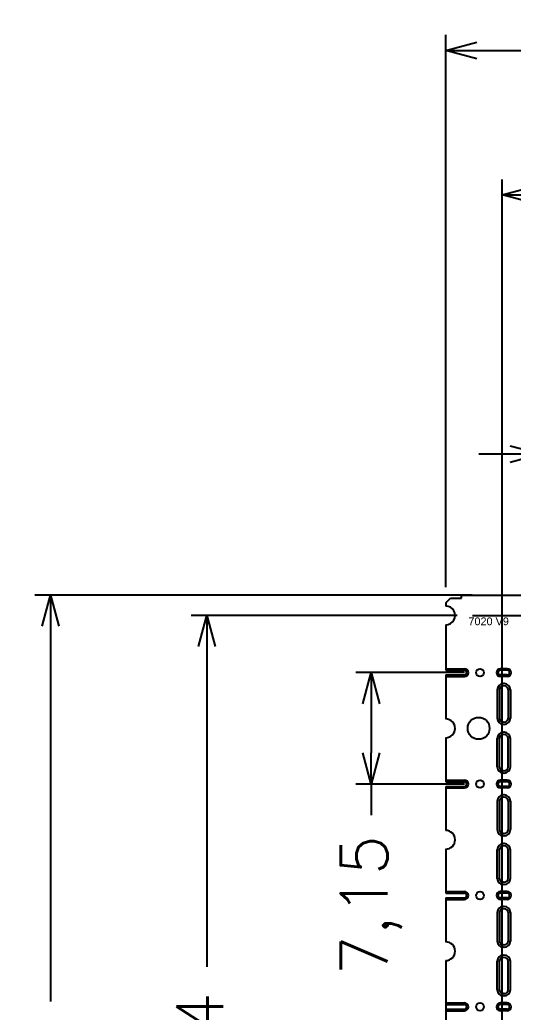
# Model space of a CAD drawing. Header units: millimetres. Extents: x -949 to -637, y 1078 to 1304.
# Drawn here: x -930.7 to -899, y 1240.4 to 1304.1 of the extents above; entities that cross this region are included whole.
import ezdxf

# ---------------------------------------------------------------- set-up
doc = ezdxf.new("R2010")
doc.units = ezdxf.units.MM
doc.header["$PDMODE"] = 3
doc.header["$PDSIZE"] = -1
doc.linetypes.add('CENTER', pattern=[10.16, 6.35, -1.27, 1.27, -1.27])
doc.linetypes.add('HIDDEN', pattern=[1.905, 1.27, -0.635])
doc.layers.get('DEFPOINTS').update_dxf_attribs({"color": 10})
for name, color, linetype in [('1', 3, 'Continuous'), ('CEN', 8, 'CENTER'), ('DIM', 7, 'Continuous'), ('HID', 1, 'HIDDEN')]:
    doc.layers.add(name, color=color, linetype=linetype)
doc.styles.add('SIMPLEX', font='simplex')
doc.styles.get("Standard").update_dxf_attribs({"font": 'txt.shx', "bigfont": 'chineset.shx'})
doc.styles.add('STYLE3', font='arial.ttf')
doc.dimstyles.new('ISO-25', dxfattribs={"dimtxt": 2.5, "dimasz": 2.5, "dimexe": 1.25, "dimexo": 0.625, "dimtad": 1, "dimtxsty": 'Standard', "dimcen": 2.5, "dimadec": 0, "dimazin": 0, "dimtfac": 1, "dimtmove": 0, "dimatfit": 3, "dimfxl": 1, "dimarcsym": 0})

# ---------------------------------------------------------------- blocks, each defined once
blk = doc.blocks.new('_OPEN30')
at = {"color": 0, "linetype": 'ByBlock'}
for p, q in [((-1, 0.268), (0, 0)), ((0, 0), (-1, -0.268)), ((0, 0), (-1, 0))]:
    blk.add_line(p, q, dxfattribs=at)
blk = doc.blocks.new('*D8')
at = {"layer": 'DEFPOINTS', "color": 0, "transparency": 16777216}
for p in [(-656.549, 1302.091), (-903.349, 1266.644), (-656.549, 1266.644)]:
    blk.add_point(p, dxfattribs=at)
at = {"layer": 'DIM', "color": 0, "lineweight": -2, "transparency": 16777216}
for p, q in [((-903.349, 1267.644), (-903.349, 1303.091)), ((-656.549, 1267.644), (-656.549, 1303.091)), ((-901.349, 1302.091), (-790.092, 1302.091)), ((-658.549, 1302.091), (-769.806, 1302.091))]:
    blk.add_line(p, q, dxfattribs=at)
at = {"layer": 'DIM', "color": 0, "lineweight": -2, "transparency": 16777216, "xscale": 2, "yscale": 2, "zscale": 2, "rotation": 180}
blk.add_blockref('_OPEN30', (-903.349, 1302.091), dxfattribs=at)
at = {"layer": 'DIM', "color": 0, "lineweight": -2, "transparency": 16777216, "xscale": 2, "yscale": 2, "zscale": 2}
blk.add_blockref('_OPEN30', (-656.549, 1302.091), dxfattribs=at)
at = {"layer": 'DIM', "color": 0, "transparency": 16777216, "insert": (-779.949, 1302.091), "char_height": 3, "attachment_point": 5, "style": 'SIMPLEX'}
blk.add_mtext('246,8±1', dxfattribs=at)
blk = doc.blocks.new('*D10')
at = {"layer": 'DEFPOINTS', "color": 0, "transparency": 16777216}
for p in [(-895.074, 1276.197), (-897.224, 1270.544), (-895.074, 1270.544)]:
    blk.add_point(p, dxfattribs=at)
at = {"layer": 'DIM', "color": 0, "lineweight": -2, "transparency": 16777216}
for p, q in [((-897.224, 1271.544), (-897.224, 1277.197)), ((-895.074, 1271.544), (-895.074, 1277.197)), ((-899.224, 1276.197), (-901.224, 1276.197)), ((-897.224, 1276.197), (-895.074, 1276.197)), ((-893.074, 1276.197), (-891.074, 1276.197))]:
    blk.add_line(p, q, dxfattribs=at)
at = {"layer": 'DIM', "color": 0, "lineweight": -2, "transparency": 16777216, "xscale": 2, "yscale": 2, "zscale": 2}
blk.add_blockref('_OPEN30', (-897.224, 1276.197), dxfattribs=at)
at = {"layer": 'DIM', "color": 0, "lineweight": -2, "transparency": 16777216, "xscale": 2, "yscale": 2, "zscale": 2, "rotation": 180}
blk.add_blockref('_OPEN30', (-895.074, 1276.197), dxfattribs=at)
at = {"layer": 'DIM', "color": 0, "transparency": 16777216, "insert": (-885.288, 1276.197), "char_height": 3, "attachment_point": 5, "style": 'SIMPLEX'}
blk.add_mtext('2,15', dxfattribs=at)
blk = doc.blocks.new('*D11')
at = {"layer": 'DEFPOINTS', "color": 0, "transparency": 16777216}
for p in [(-899.724, 1292.825), (-841.649, 1270.144), (-899.724, 1208.444)]:
    blk.add_point(p, dxfattribs=at)
at = {"layer": 'DIM', "color": 0, "lineweight": -2, "transparency": 16777216}
for p, q in [((-899.724, 1209.444), (-899.724, 1293.825)), ((-841.649, 1271.144), (-841.649, 1293.825)), ((-897.724, 1292.825), (-879.615, 1292.825)), ((-843.649, 1292.825), (-861.758, 1292.825))]:
    blk.add_line(p, q, dxfattribs=at)
at = {"layer": 'DIM', "color": 0, "lineweight": -2, "transparency": 16777216, "xscale": 2, "yscale": 2, "zscale": 2, "rotation": 180}
blk.add_blockref('_OPEN30', (-899.724, 1292.825), dxfattribs=at)
at = {"layer": 'DIM', "color": 0, "lineweight": -2, "transparency": 16777216, "xscale": 2, "yscale": 2, "zscale": 2}
blk.add_blockref('_OPEN30', (-841.649, 1292.825), dxfattribs=at)
at = {"layer": 'DIM', "color": 0, "transparency": 16777216, "insert": (-870.686, 1292.825), "char_height": 3, "attachment_point": 5, "style": 'SIMPLEX'}
blk.add_mtext('58,075', dxfattribs=at)
blk = doc.blocks.new('*D18')
at = {"layer": 'DEFPOINTS', "color": 0, "transparency": 16777216}
for p in [(-918.678, 1265.844), (-901.624, 1265.844), (-904.774, 1208.444)]:
    blk.add_point(p, dxfattribs=at)
at = {"layer": 'DIM', "color": 0, "lineweight": -2, "transparency": 16777216}
for p, q in [((-902.624, 1265.844), (-919.678, 1265.844)), ((-918.678, 1263.844), (-918.678, 1243.287)), ((-918.678, 1210.444), (-918.678, 1231.001)), ((-905.774, 1208.444), (-919.678, 1208.444))]:
    blk.add_line(p, q, dxfattribs=at)
at = {"layer": 'DIM', "color": 0, "lineweight": -2, "transparency": 16777216, "xscale": 2, "yscale": 2, "zscale": 2}
for p, rotation in [((-918.678, 1265.844), 90), ((-918.678, 1208.444), 270)]:
    blk.add_blockref('_OPEN30', p, dxfattribs=dict(at, rotation=rotation))
at = {"layer": 'DIM', "color": 0, "transparency": 16777216, "insert": (-918.678, 1237.144), "char_height": 3, "attachment_point": 5, "rotation": 90, "style": 'SIMPLEX'}
blk.add_mtext('57,4', dxfattribs=at)
blk = doc.blocks.new('*D19')
at = {"layer": 'DEFPOINTS', "color": 0, "transparency": 16777216}
for p in [(-900.649, 1267.144), (-928.714, 1207.144), (-900.649, 1207.144)]:
    blk.add_point(p, dxfattribs=at)
at = {"layer": 'DIM', "color": 0, "lineweight": -2, "transparency": 16777216}
for p, q in [((-901.649, 1267.144), (-929.714, 1267.144)), ((-928.714, 1265.144), (-928.714, 1241.073)), ((-928.714, 1209.144), (-928.714, 1233.215)), ((-901.649, 1207.144), (-929.714, 1207.144))]:
    blk.add_line(p, q, dxfattribs=at)
at = {"layer": 'DIM', "color": 0, "lineweight": -2, "transparency": 16777216, "xscale": 2, "yscale": 2, "zscale": 2}
for p, rotation in [((-928.714, 1267.144), 90), ((-928.714, 1207.144), 270)]:
    blk.add_blockref('_OPEN30', p, dxfattribs=dict(at, rotation=rotation))
at = {"layer": 'DIM', "color": 0, "transparency": 16777216, "insert": (-928.714, 1237.144), "char_height": 3, "attachment_point": 5, "rotation": 90, "style": 'SIMPLEX'}
blk.add_mtext('60', dxfattribs=at)
blk = doc.blocks.new('*D20')
at = {"layer": 'DEFPOINTS', "color": 0, "transparency": 16777216}
for p in [(-901.149, 1262.169), (-908.13, 1255.019), (-901.149, 1255.019)]:
    blk.add_point(p, dxfattribs=at)
at = {"layer": 'DIM', "color": 0, "lineweight": -2, "transparency": 16777216}
for p, q in [((-902.149, 1262.169), (-909.13, 1262.169)), ((-908.13, 1260.169), (-908.13, 1257.019)), ((-902.149, 1255.019), (-909.13, 1255.019)), ((-908.13, 1255.019), (-908.13, 1253.019))]:
    blk.add_line(p, q, dxfattribs=at)
at = {"layer": 'DIM', "color": 0, "lineweight": -2, "transparency": 16777216, "xscale": 2, "yscale": 2, "zscale": 2}
for p, rotation in [((-908.13, 1262.169), 90), ((-908.13, 1255.019), 270)]:
    blk.add_blockref('_OPEN30', p, dxfattribs=dict(at, rotation=rotation))
at = {"layer": 'DIM', "color": 0, "transparency": 16777216, "insert": (-908.13, 1247.233), "char_height": 3, "attachment_point": 5, "rotation": 90, "style": 'SIMPLEX'}
blk.add_mtext('7,15', dxfattribs=at)

msp = doc.modelspace()

# ---------------------------------------------------------------- linework, layer by layer
at = {"layer": '1', "linetype": 'ByBlock'}
for p, q in [((-903.3486804, 1266.64394821), (-903.0486804, 1266.94394821)), ((-903.3486804, 1266.64394821), (-903.3486804, 1266.44394821)), ((-903.3486804, 1265.24394821), (-903.3486804, 1262.31894821)), ((-903.3486804, 1262.01894821), (-903.3486804, 1259.19394821)), ((-903.3486804, 1257.99394821), (-903.3486804, 1255.16894821)), ((-903.3486804, 1254.86894821), (-903.3486804, 1252.04394821)), ((-903.3486804, 1250.84394821), (-903.3486804, 1248.01894821)), ((-903.3486804, 1247.71894821), (-903.3486804, 1244.89394821)), ((-903.3486804, 1243.69394821), (-903.3486804, 1237.74394821))]:
    msp.add_line(p, q, dxfattribs=at)
at = {"layer": '1'}
for p, q in [((-903.0486804, 1266.94394821), (-902.3486804, 1266.94394821)), ((-902.3486804, 1267.14394821), (-872.4986804, 1267.14394821)), ((-902.3486804, 1266.94394821), (-902.3486804, 1267.14394821)), ((-903.3486804, 1262.31894821), (-902.1486804, 1262.31894821)), ((-902.8486804, 1262.31894821), (-902.1486804, 1262.31894821)), ((-899.3986804, 1262.31894821), (-899.8486804, 1262.31894821)), ((-899.3986804, 1262.31894821), (-899.8486804, 1262.31894821)), ((-903.3486804, 1262.01894821), (-902.1486804, 1262.01894821)), ((-902.8486804, 1262.01894821), (-902.1486804, 1262.01894821)), ((-899.3986804, 1262.01894821), (-899.8486804, 1262.01894821)), ((-899.3986804, 1262.01894821), (-899.8486804, 1262.01894821)), ((-899.8986804, 1261.06894821), (-899.8986804, 1259.24394821)), ((-899.5986804, 1261.31894821), (-899.6486804, 1261.31894821)), ((-899.3486804, 1261.06894821), (-899.3486804, 1259.24394821)), ((-899.5986804, 1258.99394821), (-899.6486804, 1258.99394821)), ((-899.8986804, 1256.11894821), (-899.8986804, 1257.94394821)), ((-899.5986804, 1258.19394821), (-899.6486804, 1258.19394821)), ((-899.3486804, 1256.11894821), (-899.3486804, 1257.94394821)), ((-899.5986804, 1255.86894821), (-899.6486804, 1255.86894821)), ((-903.3486804, 1255.16894821), (-902.1486804, 1255.16894821)), ((-902.8486804, 1255.16894821), (-902.1486804, 1255.16894821)), ((-899.3986804, 1255.16894821), (-899.8486804, 1255.16894821)), ((-899.3986804, 1255.16894821), (-899.8486804, 1255.16894821)), ((-903.3486804, 1254.86894821), (-902.1486804, 1254.86894821)), ((-902.8486804, 1254.86894821), (-902.1486804, 1254.86894821)), ((-899.3986804, 1254.86894821), (-899.8486804, 1254.86894821)), ((-899.3986804, 1254.86894821), (-899.8486804, 1254.86894821)), ((-899.8986804, 1253.91894821), (-899.8986804, 1252.09394821)), ((-899.5986804, 1254.16894821), (-899.6486804, 1254.16894821)), ((-899.3486804, 1253.91894821), (-899.3486804, 1252.09394821)), ((-899.5986804, 1251.84394821), (-899.6486804, 1251.84394821)), ((-899.8986804, 1248.96894821), (-899.8986804, 1250.79394821)), ((-899.5986804, 1251.04394821), (-899.6486804, 1251.04394821)), ((-899.3486804, 1248.96894821), (-899.3486804, 1250.79394821)), ((-899.5986804, 1248.71894821), (-899.6486804, 1248.71894821)), ((-903.3486804, 1248.01894821), (-902.1486804, 1248.01894821)), ((-903.3486804, 1247.71894821), (-902.1486804, 1247.71894821)), ((-902.8486804, 1248.01894821), (-902.1486804, 1248.01894821)), ((-902.8486804, 1247.71894821), (-902.1486804, 1247.71894821)), ((-899.3986804, 1248.01894821), (-899.8486804, 1248.01894821)), ((-899.3986804, 1248.01894821), (-899.8486804, 1248.01894821)), ((-899.3986804, 1247.71894821), (-899.8486804, 1247.71894821)), ((-899.3986804, 1247.71894821), (-899.8486804, 1247.71894821)), ((-899.5986804, 1247.01894821), (-899.6486804, 1247.01894821)), ((-899.8986804, 1246.76894821), (-899.8986804, 1244.94394821)), ((-899.3486804, 1246.76894821), (-899.3486804, 1244.94394821)), ((-899.5986804, 1244.69394821), (-899.6486804, 1244.69394821)), ((-899.8986804, 1241.81894821), (-899.8986804, 1243.64394821)), ((-899.5986804, 1243.89394821), (-899.6486804, 1243.89394821)), ((-899.3486804, 1241.81894821), (-899.3486804, 1243.64394821)), ((-899.5986804, 1241.56894821), (-899.6486804, 1241.56894821)), ((-903.3486804, 1240.86894821), (-902.1486804, 1240.86894821)), ((-903.3486804, 1240.56894821), (-902.1486804, 1240.56894821)), ((-902.8486804, 1240.86894821), (-902.1486804, 1240.86894821)), ((-902.8486804, 1240.56894821), (-902.1486804, 1240.56894821)), ((-899.3986804, 1240.86894821), (-899.8486804, 1240.86894821)), ((-899.3986804, 1240.86894821), (-899.8486804, 1240.86894821)), ((-899.3986804, 1240.56894821), (-899.8486804, 1240.56894821)), ((-899.3986804, 1240.56894821), (-899.8486804, 1240.56894821))]:
    msp.add_line(p, q, dxfattribs=at)
for centre, radius in [((-901.1486804, 1262.16894821), 0.25), ((-901.2386804, 1258.59394821), 0.7), ((-901.1486804, 1255.01894821), 0.25), ((-901.1486804, 1255.01894821), 0.25), ((-901.1486804, 1247.86894821), 0.25), ((-901.1486804, 1247.86894821), 0.25), ((-901.1486804, 1240.71894821), 0.25), ((-901.1486804, 1240.71894821), 0.25)]:
    msp.add_circle(centre, radius, dxfattribs=at)
for centre, radius, start, end in [((-903.3486804, 1265.84394821), 0.6, 269.9999999999, 90.0000000001), ((-902.1486804, 1262.16894821), 0.15, 270, 90), ((-902.1486804, 1262.16894821), 0.15, 270, 90), ((-899.8486804, 1262.16894821), 0.15, 90, 270), ((-899.8486804, 1262.16894821), 0.15, 90, 270), ((-899.3986804, 1262.16894821), 0.15, 270, 90), ((-899.3986804, 1262.16894821), 0.15, 270, 90), ((-899.6486804, 1261.06894821), 0.25, 90, 180), ((-899.5986804, 1261.06894821), 0.25, 360, 90), ((-903.3486804, 1258.59394821), 0.6, 270, 90), ((-899.6486804, 1259.24394821), 0.25, 180, 270), ((-899.5986804, 1259.24394821), 0.25, 270, 360), ((-899.6486804, 1257.94394821), 0.25, 90, 180), ((-899.5986804, 1257.94394821), 0.25, 0, 90), ((-899.6486804, 1256.11894821), 0.25, 180, 270), ((-899.5986804, 1256.11894821), 0.25, 270, 0), ((-902.1486804, 1255.01894821), 0.15, 270, 90), ((-902.1486804, 1255.01894821), 0.15, 270, 90), ((-899.8486804, 1255.01894821), 0.15, 90, 270), ((-899.8486804, 1255.01894821), 0.15, 90, 270), ((-899.3986804, 1255.01894821), 0.15, 270, 90), ((-899.3986804, 1255.01894821), 0.15, 270, 90), ((-899.6486804, 1253.91894821), 0.25, 90, 180), ((-899.5986804, 1253.91894821), 0.25, 360, 90), ((-903.3486804, 1251.44394821), 0.6, 270, 90), ((-899.6486804, 1252.09394821), 0.25, 180, 270), ((-899.5986804, 1252.09394821), 0.25, 270, 360), ((-899.6486804, 1250.79394821), 0.25, 90, 180), ((-899.5986804, 1250.79394821), 0.25, 0, 90), ((-899.6486804, 1248.96894821), 0.25, 180, 270), ((-899.5986804, 1248.96894821), 0.25, 270, 0), ((-902.1486804, 1247.86894821), 0.15, 270, 90), ((-902.1486804, 1247.86894821), 0.15, 270, 90), ((-899.8486804, 1247.86894821), 0.15, 90, 270), ((-899.8486804, 1247.86894821), 0.15, 90, 270), ((-899.3986804, 1247.86894821), 0.15, 270, 90), ((-899.3986804, 1247.86894821), 0.15, 270, 90), ((-899.6486804, 1246.76894821), 0.25, 90, 180), ((-899.5986804, 1246.76894821), 0.25, 360, 90), ((-899.6486804, 1244.94394821), 0.25, 180, 270), ((-899.5986804, 1244.94394821), 0.25, 270, 360), ((-903.3486804, 1244.29394821), 0.6, 270, 90), ((-899.6486804, 1243.64394821), 0.25, 90, 180), ((-899.5986804, 1243.64394821), 0.25, 0, 90), ((-899.6486804, 1241.81894821), 0.25, 180, 270), ((-899.5986804, 1241.81894821), 0.25, 270, 0), ((-902.1486804, 1240.71894821), 0.15, 270, 90), ((-902.1486804, 1240.71894821), 0.15, 270, 90), ((-899.8486804, 1240.71894821), 0.15, 90, 270), ((-899.8486804, 1240.71894821), 0.15, 90, 270), ((-899.3986804, 1240.71894821), 0.15, 270, 90), ((-899.3986804, 1240.71894821), 0.15, 270, 90)]:
    msp.add_arc(centre, radius, start, end, dxfattribs=at)
at = {"layer": 'CEN', "linetype": 'ByBlock'}
msp.add_line((-901.6236804, 1265.84394821), (-659.2736804, 1265.84394821), dxfattribs=at)
at = {"layer": 'HID', "linetype": 'ByBlock'}
for p, q in [((-903.3486804, 1262.41894821), (-902.1486804, 1262.41894821)), ((-899.3986804, 1262.41894821), (-899.8486804, 1262.41894821)), ((-903.3486804, 1261.91894821), (-902.1486804, 1261.91894821)), ((-899.3986804, 1261.91894821), (-899.8486804, 1261.91894821)), ((-899.5986804, 1261.46894821), (-899.6486804, 1261.46894821)), ((-900.0486804, 1261.06894821), (-900.0486804, 1259.24394821)), ((-899.1986804, 1261.06894821), (-899.1986804, 1259.24394821)), ((-899.5986804, 1258.84394821), (-899.6486804, 1258.84394821)), ((-899.5986804, 1258.34394821), (-899.6486804, 1258.34394821)), ((-900.0486804, 1256.11894821), (-900.0486804, 1257.94394821)), ((-899.1986804, 1256.11894821), (-899.1986804, 1257.94394821)), ((-903.3486804, 1255.26894821), (-902.1486804, 1255.26894821)), ((-899.3986804, 1255.26894821), (-899.8486804, 1255.26894821)), ((-899.5986804, 1255.71894821), (-899.6486804, 1255.71894821)), ((-903.3486804, 1254.76894821), (-902.1486804, 1254.76894821)), ((-899.3986804, 1254.76894821), (-899.8486804, 1254.76894821)), ((-900.0486804, 1253.91894821), (-900.0486804, 1252.09394821)), ((-899.5986804, 1254.31894821), (-899.6486804, 1254.31894821)), ((-899.1986804, 1253.91894821), (-899.1986804, 1252.09394821)), ((-899.5986804, 1251.69394821), (-899.6486804, 1251.69394821)), ((-900.0486804, 1248.96894821), (-900.0486804, 1250.79394821)), ((-899.5986804, 1251.19394821), (-899.6486804, 1251.19394821)), ((-899.1986804, 1248.96894821), (-899.1986804, 1250.79394821)), ((-903.3486804, 1248.11894821), (-902.1486804, 1248.11894821)), ((-899.3986804, 1248.11894821), (-899.8486804, 1248.11894821)), ((-899.5986804, 1248.56894821), (-899.6486804, 1248.56894821)), ((-903.3486804, 1247.61894821), (-902.1486804, 1247.61894821)), ((-899.3986804, 1247.61894821), (-899.8486804, 1247.61894821)), ((-899.5986804, 1247.16894821), (-899.6486804, 1247.16894821)), ((-900.0486804, 1246.76894821), (-900.0486804, 1244.94394821)), ((-899.1986804, 1246.76894821), (-899.1986804, 1244.94394821)), ((-899.5986804, 1244.54394821), (-899.6486804, 1244.54394821)), ((-900.0486804, 1241.81894821), (-900.0486804, 1243.64394821)), ((-899.5986804, 1244.04394821), (-899.6486804, 1244.04394821)), ((-899.1986804, 1241.81894821), (-899.1986804, 1243.64394821)), ((-899.5986804, 1241.41894821), (-899.6486804, 1241.41894821)), ((-903.3486804, 1240.96894821), (-902.1486804, 1240.96894821)), ((-903.3486804, 1240.46894821), (-902.1486804, 1240.46894821)), ((-899.3986804, 1240.96894821), (-899.8486804, 1240.96894821)), ((-899.3986804, 1240.46894821), (-899.8486804, 1240.46894821))]:
    msp.add_line(p, q, dxfattribs=at)
for centre, radius, start, end in [((-902.1486804, 1262.16894821), 0.25, 270, 90), ((-899.8486804, 1262.16894821), 0.25, 90, 270), ((-899.3986804, 1262.16894821), 0.25, 270, 90), ((-899.6486804, 1261.06894821), 0.4, 90, 180), ((-899.5986804, 1261.06894821), 0.4, 360, 90), ((-899.6486804, 1259.24394821), 0.4, 180, 270), ((-899.5986804, 1259.24394821), 0.4, 270, 360), ((-899.6486804, 1257.94394821), 0.4, 90, 180), ((-899.5986804, 1257.94394821), 0.4, 0, 90), ((-899.6486804, 1256.11894821), 0.4, 180, 270), ((-899.5986804, 1256.11894821), 0.4, 270, 0), ((-902.1486804, 1255.01894821), 0.25, 270, 90), ((-899.8486804, 1255.01894821), 0.25, 90, 270), ((-899.3986804, 1255.01894821), 0.25, 270, 90), ((-899.6486804, 1253.91894821), 0.4, 90, 180), ((-899.5986804, 1253.91894821), 0.4, 360, 90), ((-899.6486804, 1252.09394821), 0.4, 180, 270), ((-899.5986804, 1252.09394821), 0.4, 270, 360), ((-899.6486804, 1250.79394821), 0.4, 90, 180), ((-899.5986804, 1250.79394821), 0.4, 0, 90), ((-899.6486804, 1248.96894821), 0.4, 180, 270), ((-899.5986804, 1248.96894821), 0.4, 270, 0), ((-902.1486804, 1247.86894821), 0.25, 270, 90), ((-899.8486804, 1247.86894821), 0.25, 90, 270), ((-899.3986804, 1247.86894821), 0.25, 270, 90), ((-899.6486804, 1246.76894821), 0.4, 90, 180), ((-899.5986804, 1246.76894821), 0.4, 360, 90), ((-899.6486804, 1244.94394821), 0.4, 180, 270), ((-899.5986804, 1244.94394821), 0.4, 270, 360), ((-899.6486804, 1243.64394821), 0.4, 90, 180), ((-899.5986804, 1243.64394821), 0.4, 0, 90), ((-899.6486804, 1241.81894821), 0.4, 180, 270), ((-899.5986804, 1241.81894821), 0.4, 270, 0), ((-902.1486804, 1240.71894821), 0.25, 270, 90), ((-899.8486804, 1240.71894821), 0.25, 90, 270), ((-899.3986804, 1240.71894821), 0.25, 270, 90)]:
    msp.add_arc(centre, radius, start, end, dxfattribs=at)

# ---------------------------------------------------------------- texts
at = {"layer": '1', "style": 'STYLE3'}
msp.add_text('7020 V9', height=0.5, dxfattribs=at).set_placement((-901.89707492, 1265.21164364))

# ---------------------------------------------------------------- dimensions: what is measured, and where the dimension line sits
at = {"layer": 'DIM'}
for base, p1, p2, override, picture, middle in [((-656.5486803994, 1302.0911544611), (-903.3486803994, 1266.6439482137), (-656.5486803994, 1266.6439482137), {"dimtxt": 3, "dimasz": 2, "dimexe": 1, "dimexo": 1, "dimgap": 1.5, "dimtad": 0, "dimdec": 8, "dimtxsty": 'SIMPLEX', "dimblk1": 'OPEN30', "dimblk2": 'OPEN30', "dimsah": 1, "dimtol": 1, "dimlim": 0, "dimtp": 1, "dimtm": 1, "dimtfac": 1, "dimtdec": 8}, '*D8', (-779.9486803994, 1302.0911544611)), ((-899.7236803994, 1292.8245192535), (-841.6486803994, 1270.1439482137), (-899.7236803994, 1208.4439482137), {"dimtxt": 3, "dimasz": 2, "dimexe": 1, "dimexo": 1, "dimgap": 1.5, "dimtad": 0, "dimdec": 8, "dimtxsty": 'SIMPLEX', "dimblk1": 'OPEN30', "dimblk2": 'OPEN30', "dimsah": 1, "dimtp": 0.05, "dimtm": 0.05, "dimtfac": 0.5, "dimtdec": 8}, '*D11', (-870.6861803994, 1292.8245192535)), ((-895.0736804, 1276.19675522), (-897.2236804, 1270.54394821), (-895.0736804, 1270.54394821), {"dimtxt": 3, "dimasz": 2, "dimexe": 1, "dimexo": 1, "dimgap": 1.5, "dimtad": 0, "dimdec": 8, "dimtxsty": 'SIMPLEX', "dimblk1": 'OPEN30', "dimblk2": 'OPEN30', "dimsah": 1, "dimtp": 0.05, "dimtm": 0.05, "dimtfac": 0.5, "dimtdec": 8}, '*D10', (-885.28796611, 1276.19675522))]:
    dim = msp.add_linear_dim(base=base, p1=p1, p2=p2, dimstyle='ISO-25', override=override, dxfattribs=at)
    dim.commit()
    dim.dimension.update_dxf_attribs({"geometry": picture, "text_midpoint": middle})
for base, p1, p2, picture, middle in [((-928.7144148005, 1207.1439482137), (-900.6486803994, 1267.1439482137), (-900.6486803994, 1207.1439482137), '*D19', (-928.7144148005, 1237.1439482137)), ((-918.6777215314, 1265.8439482137), (-904.7736803994, 1208.4439482137), (-901.6236803994, 1265.8439482137), '*D18', (-918.6777215314, 1237.1439482137)), ((-908.1300588664, 1255.0189482137), (-901.1486803994, 1262.1689482137), (-901.1486803994, 1255.0189482137), '*D20', (-908.1300588664, 1247.233233928))]:
    dim = msp.add_linear_dim(base=base, p1=p1, p2=p2, angle=90, dimstyle='ISO-25', override={"dimtxt": 3, "dimasz": 2, "dimexe": 1, "dimexo": 1, "dimgap": 1.5, "dimtad": 0, "dimdec": 8, "dimtxsty": 'SIMPLEX', "dimblk1": 'OPEN30', "dimblk2": 'OPEN30', "dimsah": 1, "dimtp": 0.05, "dimtm": 0.05, "dimtfac": 0.5, "dimtdec": 8}, dxfattribs=at)
    dim.commit()
    dim.dimension.update_dxf_attribs({"geometry": picture, "text_midpoint": middle})

doc.saveas('drawing.dxf')
